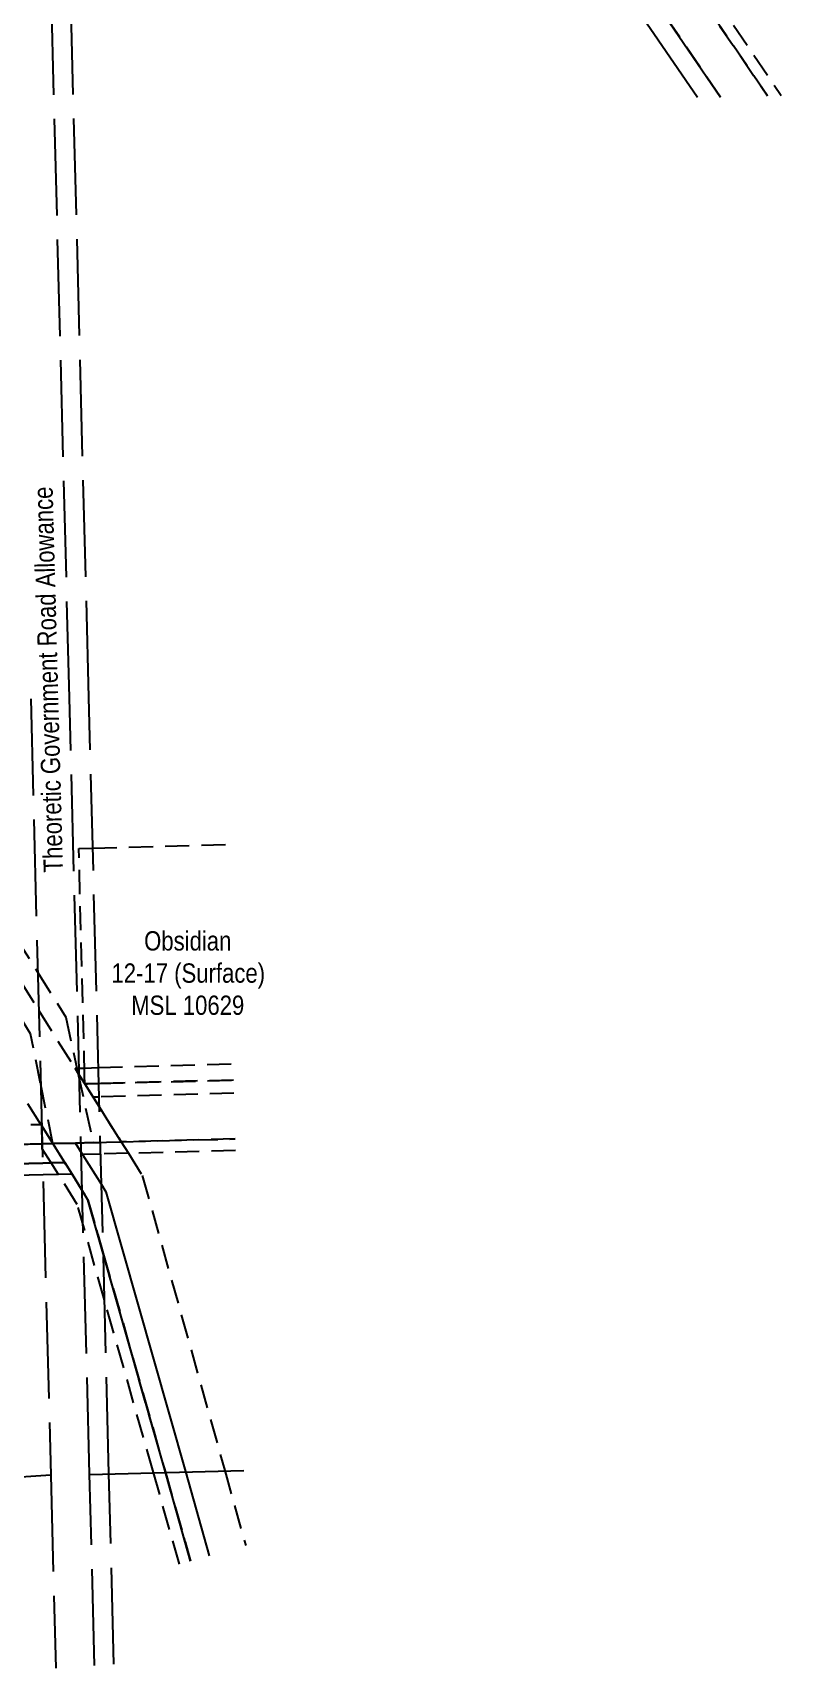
# Model space of a CAD drawing. Extents: x 624075 to 630566, y 5837004 to 5843820.
# Drawn here: x 625797 to 626185, y 5841076 to 5841924 of the extents above; entities that cross this region are included whole.
import ezdxf
from ezdxf.enums import TextEntityAlignment as Align

# ---------------------------------------------------------------- set-up
doc = ezdxf.new("R2010")
doc.units = 0
doc.header["$LTSCALE"] = 5
for name, pattern in [('foc-ACCESSROAD', [3.75, 2.5, -1.25]), ('foc-FLOWLINE', [3.75, 2.5, -1.25]), ('foc-QUARTERLINE', [33, 25, -3, 2, -3]), ('foc-UNSURVEYED', [12.5, 10, -2.5])]:
    doc.linetypes.add(name, pattern=pattern)
for name, color, linetype in [('C-AR', 13, 'foc-ACCESSROAD'), ('C-RW', 13, 'Continuous'), ('C-WS', 13, 'foc-ACCESSROAD'), ('C-WS-S', 13, 'Continuous'), ('F-EZE', 190, 'foc-FLOWLINE'), ('L-ROAD-T', 7, 'Continuous'), ('L-SECQ', 8, 'foc-QUARTERLINE'), ('L-USEC', 7, 'foc-UNSURVEYED')]:
    doc.layers.add(name, color=color, linetype=linetype)
doc.styles.add('80L', font='ARIALN.TTF', dxfattribs={"height": 10})

msp = doc.modelspace()

# ---------------------------------------------------------------- linework, layer by layer
at = {"layer": 'C-AR'}
for points in [[(626153.531, 5841890.421), (626086.413, 5841988.657), (625984.096, 5842138.419), (626008.383, 5842139.094), (626110.719, 5841989.303), (626177.837, 5841891.067)], [(625741.285, 5841511.296), (625800.287, 5841417.267), (625820.57, 5841384.943), (625824.177, 5841379.195), (625827.047, 5841374.622), (625831.758, 5841367.113), (625843.012, 5841349.18), (625846.719, 5841343.272), (625853.943, 5841331.759), (625896.65, 5841178.944), (625907.485, 5841140.172)], [(625878.962, 5841132.07), (625865.879, 5841178.128), (625833.718, 5841291.347), (625825.795, 5841319.238), (625817.535, 5841332.401), (625813.763, 5841338.412), (625807.563, 5841348.292), (625801.834, 5841357.423), (625801.316, 5841358.247), (625713.749, 5841497.798)], [(625901.43, 5841374.335), (625831.622, 5841372.403), (625828.493, 5841372.316), (625827.047, 5841374.622), (625824.177, 5841379.195), (625820.57, 5841384.943), (625819.093, 5841387.297), (625820.053, 5841387.323), (625823.966, 5841387.432), (625831.228, 5841387.632), (625901.037, 5841389.559)], [(625902.041, 5841350.727), (625843.012, 5841349.18), (625831.758, 5841367.11), (625827.047, 5841374.622), (625824.177, 5841379.195), (625825.547, 5841379.231), (625831.441, 5841379.385), (625901.252, 5841381.212)]]:
    msp.add_lwpolyline(points, dxfattribs=at)
msp.add_lwpolyline([(625807.563, 5841348.292), (625802.074, 5841348.138), (625590.285, 5841343.125), (625271.069, 5841335.477), (625270.823, 5841345.538), (625590.045, 5841353.186), (625801.316, 5841358.247), (625801.834, 5841357.423), (625807.563, 5841348.292)], close=True, dxfattribs=at)
at = {"layer": 'C-RW'}
for points in [[(626141.559, 5841890.103), (626074.441, 5841988.34), (625972.134, 5842138.087), (625960.516, 5842155.092), (625957.103, 5842160.088), (625964.691, 5842166.822), (625968.105, 5842161.825), (625971.618, 5842156.684), (625984.096, 5842138.419), (626086.413, 5841988.657), (626153.531, 5841890.421)], [(625878.962, 5841132.07), (625865.878, 5841178.128), (625833.717, 5841291.343), (625825.795, 5841319.238), (625817.535, 5841332.401), (625813.763, 5841338.412), (625806.781, 5841338.244), (625802.333, 5841338.137), (625590.527, 5841333.059), (625271.313, 5841325.416), (625271.217, 5841329.379), (625271.069, 5841335.477), (625590.285, 5841343.125), (625802.074, 5841348.138), (625807.563, 5841348.292), (625819.273, 5841348.587), (625822.985, 5841342.65), (625832.795, 5841327.016), (625835.084, 5841323.37), (625876.263, 5841178.403), (625888.644, 5841134.82)]]:
    msp.add_lwpolyline(points, dxfattribs=at)
msp.add_lwpolyline([(625813.763, 5841338.412), (625817.535, 5841332.401), (625810.551, 5841332.234), (625802.491, 5841332.041), (625271.461, 5841319.318), (625271.313, 5841325.416), (625590.527, 5841333.059), (625802.333, 5841338.137), (625806.781, 5841338.244), (625813.763, 5841338.412)], close=True, dxfattribs=at)
at = {"layer": 'C-WS'}
msp.add_lwpolyline([(625901.252, 5841381.212), (625831.441, 5841379.385), (625825.547, 5841379.231), (625824.177, 5841379.195), (625824.059, 5841383.801), (625821.045, 5841501.147), (625828.288, 5841501.337), (625898.099, 5841503.167)], dxfattribs=at)
at = {"layer": 'F-EZE'}
for points in [[(626177.837, 5841891.067), (626110.719, 5841989.303), (626008.383, 5842139.094), (626015.518, 5842139.292), (626117.859, 5841989.492), (626184.978, 5841891.257)], [(625873.187, 5841130.429), (625859.684, 5841177.963), (625834.342, 5841267.174), (625820.253, 5841316.772), (625810.551, 5841332.234), (625806.781, 5841338.244), (625802.139, 5841345.641), (625802.074, 5841348.138), (625801.834, 5841357.423), (625807.563, 5841348.292), (625817.535, 5841332.401), (625825.795, 5841319.238), (625833.717, 5841291.343), (625865.878, 5841178.128), (625878.962, 5841132.07)], [(625902.196, 5841344.727), (625846.719, 5841343.272), (625832.384, 5841342.897), (625822.985, 5841342.65), (625819.273, 5841348.587), (625828.408, 5841348.832), (625832.229, 5841348.898), (625835.394, 5841348.981), (625843.012, 5841349.18), (625902.041, 5841350.727)]]:
    msp.add_lwpolyline(points, dxfattribs=at)
msp.add_lwpolyline([(625828.408, 5841348.832), (625819.273, 5841348.587), (625807.563, 5841348.292), (625801.267, 5841379.373), (625796.05, 5841405.195), (625756.303, 5841468.536), (625614.331, 5841855.976), (625614.331, 5841855.976), (625622.373, 5841863.11), (625624.593, 5841857.054), (625748.756, 5841518.215), (625799.779, 5841436.902), (625814.314, 5841413.738), (625820.57, 5841384.943), (625828.408, 5841348.832)], close=True, dxfattribs=at)
at = {"layer": 'L-SECQ'}
for p, q in [((625806.511, 5841176.554), (625029.997, 5841123.142)), ((625826.616, 5841176.807), (625906.483, 5841178.943))]:
    msp.add_line(p, q, dxfattribs=at)
at = {"layer": 'L-USEC'}
for p, q in [((625816.212, 5841579.159), (625805.815, 5841981.222)), ((625826.268, 5841579.42), (625815.872, 5841981.482)), ((625796.115, 5841578.618), (625806.511, 5841176.553)), ((625826.609, 5841177.094), (625816.212, 5841579.159)), ((625836.665, 5841177.354), (625826.268, 5841579.42)), ((625806.511, 5841176.553), (625809.099, 5841076.494)), ((625829.174, 5841077.884), (625826.609, 5841177.094)), ((625839.22, 5841078.58), (625836.665, 5841177.354))]:
    msp.add_line(p, q, dxfattribs=at)

# ---------------------------------------------------------------- texts
at = {"layer": 'C-WS-S', "insert": (625837.153, 5841458.306), "char_height": 10, "attachment_point": 1, "style": '80L'}
msp.add_mtext_dynamic_manual_height_columns('\\pi17.721;Obsidian\\P\\pi0.80442;12-17 (Surface)\\P\\pi11.026;MSL 10629', width=79.27596, gutter_width=50, heights=[0], dxfattribs=at)
at = {"layer": 'L-ROAD-T', "style": '80L'}
msp.add_text('Theoretic Government Road Allowance', height=10, rotation=91.551424, dxfattribs=at).set_placement((625805.149, 5841588.676), align=Align.MIDDLE_CENTER)

doc.saveas('drawing.dxf')
